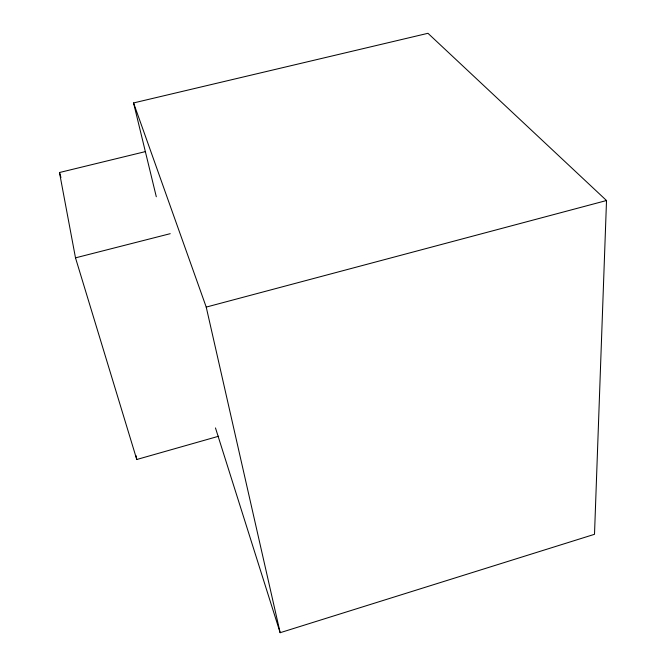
<?xml version="1.0" encoding="UTF-8"?>
<svg xmlns="http://www.w3.org/2000/svg" width="666" height="666" viewBox="0 0 666 666"><rect width="100%" height="100%" fill="white"/><g stroke="black" fill="none" stroke-linecap="round" stroke-linejoin="round"><path stroke-width="1" d="M156.302 196.753L133.558 102.939L427.963 33.3L606.518 200.524L594.505 534.307L280.153 632.7L215.468 427.922M145.022 151.698L59.482 172.519L75.499 257.85L136.771 459.498L218.656 436.238M133.558 102.939L206.227 307.093L606.518 200.524M75.499 257.85L170.221 233.683M59.482 172.519L60.964 177.489M206.227 307.093L280.153 632.7M135.906 455.452L136.771 459.498"/></g></svg>
